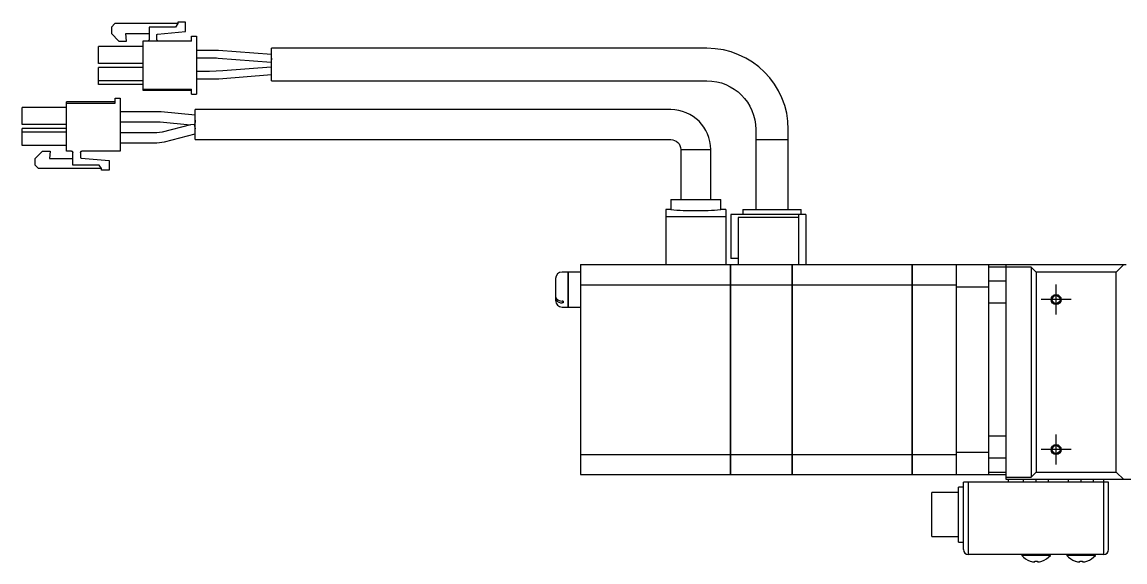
# Model space of a CAD drawing. Extents: x 0 to 1558, y -8 to 1234.
# Drawn here: x 391 to 611.4, y 890 to 998 of the extents above; entities that cross this region are included whole.
import ezdxf

# ---------------------------------------------------------------- set-up
doc = ezdxf.new("R2010")
doc.units = 0
doc.header["$LTSCALE"] = 0.5
doc.linetypes.add('CENTER', pattern=[50.8, 31.75, -6.35, 6.35, -6.35])
for name, color, linetype in [('MSM_CENTER', 1, 'CENTER'), ('MSM_CONTINUOUS', 7, 'CONTINUOUS'), ('MSM_NARROW', 5, 'CONTINUOUS')]:
    doc.layers.add(name, color=color, linetype=linetype)

msp = doc.modelspace()

# ---------------------------------------------------------------- linework, layer by layer
at = {"layer": 'MSM_CENTER'}
for p, q in [((597.61, 939.51), (597.61, 945.51)), ((600.61, 942.51), (594.61, 942.51)), ((597.61, 909.51), (597.61, 915.51)), ((600.61, 912.51), (594.61, 912.51))]:
    msp.add_line(p, q, dxfattribs=at)
at = {"layer": 'MSM_CONTINUOUS'}
for p, q in [((409.56, 997.71), (408.86, 997.01)), ((408.86, 997.01), (408.86, 995.71)), ((422.16, 997.71), (409.56, 997.71)), ((421.66, 997.01), (416.41, 997.01)), ((416.41, 997.01), (416.41, 994.51)), ((418.1, 995.61), (423.66, 996.1)), ((422.16, 997.71), (421.66, 997.01)), ((422.16, 998.01), (422.16, 997.71)), ((423.66, 998.01), (422.16, 998.01)), ((423.66, 996.1), (423.66, 998.01)), ((408.86, 995.71), (410.36, 994.21)), ((410.36, 994.21), (411.86, 994.21)), ((411.86, 994.21), (411.73, 995.71)), ((411.73, 995.71), (416.41, 995.71)), ((424.86, 994.21), (415.16, 994.21)), ((415.16, 994.21), (415.16, 984.36)), ((417.91, 994.51), (417.91, 995.41)), ((424.86, 995.21), (425.86, 995.21)), ((424.86, 994.21), (424.86, 995.21)), ((425.86, 995.21), (425.86, 983.61)), ((406.26, 989.71), (406.26, 993.11)), ((415.16, 993.11), (406.26, 993.11)), ((429.49, 992.34), (425.86, 992.34)), ((440.86, 991.51), (430.29, 992.31)), ((440.86, 986.26), (440.86, 992.76)), ((527.86, 992.76), (440.86, 992.76)), ((415.16, 989.71), (406.26, 989.71)), ((425.86, 990.84), (429.49, 990.84)), ((430.18, 990.81), (440.81, 990.01)), ((440.86, 990.76), (440.81, 990.01)), ((440.81, 990.01), (440.86, 990.04)), ((415.16, 988.91), (406.26, 988.91)), ((406.26, 985.51), (406.26, 988.91)), ((428.49, 988.14), (425.86, 988.14)), ((431.13, 988.24), (428.49, 988.14)), ((430.32, 986.67), (440.86, 987.51)), ((440.8, 989.01), (431.13, 988.24)), ((415.16, 986.26), (406.26, 986.26)), ((415.16, 985.51), (406.26, 985.51)), ((425.86, 986.64), (429.47, 986.64)), ((440.86, 986.26), (527.86, 986.26)), ((409.61, 981.81), (409.61, 982.81)), ((409.61, 982.81), (410.61, 982.81)), ((410.61, 982.81), (410.61, 972.21)), ((415.16, 984.61), (424.86, 984.61)), ((415.16, 984.36), (424.86, 984.36)), ((424.86, 983.61), (424.86, 984.61)), ((424.86, 983.61), (425.86, 983.61)), ((391.01, 977.51), (391.01, 980.91)), ((399.91, 980.91), (391.01, 980.91)), ((399.91, 972.21), (399.91, 982.06)), ((409.61, 982.06), (399.91, 982.06)), ((399.91, 981.81), (409.61, 981.81)), ((418.52, 980.04), (410.61, 980.04)), ((418.8, 980.02), (418.52, 980.04)), ((425.61, 979.37), (418.8, 980.02)), ((425.61, 978.36), (425.52, 977.37)), ((425.61, 974.51), (425.61, 980.51)), ((520.61, 980.51), (425.61, 980.51)), ((399.91, 977.51), (391.01, 977.51)), ((399.91, 977.51), (391.01, 977.51)), ((391.01, 973.31), (391.01, 976.71)), ((399.91, 976.71), (391.01, 976.71)), ((410.61, 978.04), (418.52, 978.04)), ((418.52, 978.04), (418.61, 978.03)), ((418.61, 978.03), (424.67, 977.45)), ((424.67, 977.45), (418.98, 975.97)), ((425.39, 977.51), (424.67, 977.45)), ((425.39, 977.51), (425.61, 976.66)), ((425.43, 977.38), (425.52, 977.37)), ((537.61, 976.51), (537.61, 960.51)), ((544.11, 960.51), (544.11, 976.51)), ((399.91, 975.96), (391.01, 975.96)), ((417.97, 975.84), (410.61, 975.84)), ((418.98, 975.97), (417.97, 975.84)), ((417.97, 973.84), (419.49, 974.03)), ((419.49, 974.03), (425.61, 975.63)), ((425.61, 974.51), (520.61, 974.51)), ((537.61, 974.51), (544.11, 974.51)), ((399.91, 973.31), (391.01, 973.31)), ((399.91, 973.31), (391.01, 973.31)), ((393.61, 970.71), (395.11, 972.21)), ((395.11, 972.21), (396.61, 972.21)), ((396.61, 972.21), (396.48, 970.71)), ((396.61, 972.21), (396.48, 970.71)), ((400.86, 972.21), (399.91, 972.21)), ((400.86, 972.21), (399.91, 972.21)), ((400.86, 972.21), (400.87, 972.21)), ((401.16, 969.41), (401.16, 971.91)), ((402.66, 971.91), (402.66, 971.01)), ((410.61, 972.21), (402.96, 972.21)), ((402.96, 972.21), (402.96, 972.21)), ((410.61, 972.21), (402.96, 972.21)), ((410.61, 973.84), (417.97, 973.84)), ((522.61, 972.51), (528.61, 972.51)), ((522.61, 972.51), (522.61, 962.51)), ((528.61, 962.51), (528.61, 972.51)), ((393.61, 969.41), (393.61, 970.71)), ((396.48, 970.71), (401.16, 970.71)), ((402.85, 970.81), (408.41, 970.33)), ((408.41, 970.33), (408.41, 968.41)), ((394.31, 968.71), (393.61, 969.41)), ((394.31, 968.71), (393.61, 969.41)), ((406.91, 968.71), (394.31, 968.71)), ((406.91, 968.71), (394.31, 968.71)), ((406.41, 969.41), (401.16, 969.41)), ((406.41, 969.41), (401.16, 969.41)), ((406.91, 968.71), (406.41, 969.41)), ((406.91, 968.71), (406.41, 969.41)), ((406.91, 968.41), (406.91, 968.71)), ((408.41, 968.41), (406.91, 968.41)), ((408.41, 968.41), (406.91, 968.41)), ((520.61, 962.51), (530.61, 962.51)), ((520.61, 962.51), (520.61, 960.51)), ((530.61, 960.51), (530.61, 962.51)), ((519.61, 960.51), (519.61, 949.51)), ((520.61, 960.51), (519.61, 960.51)), ((531.61, 959.08), (519.61, 959.08)), ((531.61, 960.51), (530.61, 960.51)), ((531.61, 960.51), (531.61, 949.51)), ((547.61, 959.51), (532.61, 959.51)), ((532.61, 959.51), (532.61, 950.71)), ((534.11, 958.91), (534.11, 949.51)), ((546.11, 958.91), (534.11, 958.91)), ((535.04, 960.51), (546.68, 960.51)), ((535.04, 960.51), (535.04, 959.51)), ((546.11, 959.51), (546.11, 949.51)), ((546.68, 959.51), (546.68, 960.51)), ((547.61, 959.51), (547.61, 949.51)), ((534.11, 950.71), (532.61, 950.71)), ((500.06, 948.01), (498.91, 948.01)), ((500.06, 948.01), (500.06, 941.01)), ((500.11, 947.96), (500.06, 947.96)), ((502.61, 948.01), (500.11, 948.01)), ((500.11, 948.01), (500.11, 941.01)), ((502.61, 949.51), (532.56, 949.51)), ((502.61, 949.51), (502.61, 907.51)), ((532.56, 907.51), (532.56, 949.51)), ((532.56, 949.46), (532.61, 949.46)), ((532.61, 949.51), (568.86, 949.51)), ((532.61, 907.51), (532.61, 949.51)), ((544.86, 907.51), (544.86, 949.51)), ((544.86, 949.46), (544.91, 949.46)), ((544.91, 907.51), (544.91, 949.51)), ((568.86, 907.51), (568.86, 949.51)), ((568.86, 949.46), (568.91, 949.46)), ((568.91, 949.51), (611.61, 949.51)), ((568.91, 907.51), (568.91, 949.51)), ((577.61, 949.51), (577.61, 907.51)), ((584.11, 949.51), (584.11, 907.51)), ((592.61, 949.01), (584.11, 949.01)), ((587.61, 906.51), (587.61, 949.51)), ((592.61, 949.01), (592.61, 907.01)), ((593.61, 948.01), (592.61, 949.01)), ((593.61, 948.01), (593.61, 908.01)), ((609.61, 948.01), (593.61, 948.01)), ((609.61, 948.01), (611.11, 949.51)), ((609.61, 908.01), (609.61, 948.01)), ((497.61, 946.71), (497.61, 942.31)), ((502.61, 945.48), (532.56, 945.48)), ((532.61, 945.48), (544.86, 945.48)), ((544.91, 945.48), (568.86, 945.48)), ((568.91, 945.48), (577.61, 945.48)), ((584.11, 946.25), (587.61, 946.25)), ((532.56, 945.23), (532.61, 945.23)), ((544.86, 945.23), (544.91, 945.23)), ((568.86, 945.23), (568.91, 945.23)), ((584.11, 945.01), (577.61, 945.01)), ((499.11, 942.22), (498.91, 942.22)), ((499.11, 941.87), (498.91, 941.87)), ((498.91, 941.01), (500.06, 941.01)), ((499.11, 942.22), (499.11, 941.87)), ((500.06, 941.06), (500.11, 941.06)), ((500.11, 941.01), (502.61, 941.01)), ((587.61, 941.78), (584.11, 941.78)), ((584.11, 915.25), (587.61, 915.25)), ((502.61, 911.54), (532.56, 911.54)), ((532.56, 911.8), (532.61, 911.8)), ((532.61, 911.54), (544.86, 911.54)), ((544.86, 911.8), (544.91, 911.8)), ((544.91, 911.54), (568.86, 911.54)), ((568.86, 911.8), (568.91, 911.8)), ((568.91, 911.54), (577.61, 911.54)), ((577.61, 912.01), (584.11, 912.01)), ((587.61, 910.78), (584.11, 910.78)), ((584.11, 908.01), (587.61, 908.01)), ((592.61, 907.01), (593.61, 908.01)), ((593.61, 908.01), (609.61, 908.01)), ((611.11, 906.51), (609.61, 908.01)), ((502.61, 907.51), (532.56, 907.51)), ((532.56, 907.56), (532.61, 907.56)), ((532.61, 907.51), (544.86, 907.51)), ((544.86, 907.56), (544.91, 907.56)), ((544.91, 907.51), (568.86, 907.51)), ((568.86, 907.56), (568.91, 907.56)), ((568.91, 907.51), (587.61, 907.51)), ((608.11, 906.01), (579.11, 906.01)), ((579.11, 892.51), (579.11, 906.01)), ((580.11, 891.51), (580.11, 906.01)), ((587.61, 907.01), (592.61, 907.01)), ((612.61, 906.51), (587.61, 906.51)), ((588.11, 906.01), (588.11, 906.51)), ((591.11, 906.01), (591.11, 906.51)), ((593.61, 906.01), (593.61, 906.51)), ((596.11, 906.01), (596.11, 906.51)), ((600.11, 906.01), (600.11, 906.51)), ((602.61, 906.01), (602.61, 906.51)), ((605.11, 906.01), (605.11, 906.51)), ((607.11, 906.51), (607.11, 891.51)), ((608.11, 892.51), (608.11, 906.01)), ((572.81, 895.09), (572.81, 903.94)), ((578.11, 903.94), (572.81, 903.94)), ((578.11, 894.01), (578.11, 905.01)), ((579.11, 905.01), (578.11, 905.01)), ((572.81, 895.09), (578.11, 895.09)), ((578.11, 894.01), (579.11, 894.01)), ((607.11, 891.51), (580.11, 891.51)), ((590.76, 891.51), (590.76, 891.35)), ((596.46, 891.35), (590.76, 891.35)), ((596.46, 891.35), (596.46, 891.51)), ((599.76, 891.51), (599.76, 891.35)), ((605.46, 891.35), (599.76, 891.35)), ((605.46, 891.35), (605.46, 891.51)), ((592.45, 890.2), (592.46, 890.21)), ((593.35, 890.21), (593.87, 890.21)), ((593.35, 890.03), (593.35, 890.21)), ((593.87, 890.21), (593.87, 890.03)), ((594.77, 890.21), (594.77, 890.2)), ((601.45, 890.2), (601.46, 890.21)), ((602.35, 890.21), (602.87, 890.21)), ((602.35, 890.03), (602.35, 890.21)), ((602.87, 890.21), (602.87, 890.03)), ((603.77, 890.21), (603.77, 890.2))]:
    msp.add_line(p, q, dxfattribs=at)
for centre in [(597.61, 942.51), (597.61, 912.51)]:
    msp.add_circle(centre, 0.783, dxfattribs=at)
at = {"layer": 'MSM_CONTINUOUS', "extrusion": (0, 0, -1)}
for centre, radius, start, end in [((-416.11, 994.51), 0.3, 180, 270), ((-418.11, 995.41), 0.2, 0, 85), ((-418.21, 994.51), 0.3, 270, 0), ((-429.49, 981.59), 9.25, 90, 94.2892), ((-527.86, 976.51), 9.75, 90, 180), ((-520.61, 972.51), 2, 90, 180), ((-400.86, 971.91), 0.3, 90, 180), ((-400.86, 971.91), 0.3, 90, 180), ((-402.96, 971.91), 0.3, 0, 90), ((-402.96, 971.91), 0.3, 0, 90)]:
    msp.add_arc(centre, radius, start, end, dxfattribs=at)
at = {"layer": 'MSM_CONTINUOUS'}
for centre, radius, start, end in [((429.49, 981.59), 10.75, 85.7108, 90), ((527.86, 976.51), 16.25, 360, 90), ((440.8, 988.93), 0.0773, 39.0479, 89.5838), ((429.47, 997.39), 10.75, 270, 274.548), ((520.61, 972.51), 8, 360, 90), ((400.86, 971.91), 0.3, 360, 90), ((400.86, 971.91), 0.3, 360, 90), ((402.96, 971.91), 0.3, 90, 180), ((402.86, 971.01), 0.2, 180, 265), ((525.62, 1020.53), 60.23, 265.2289, 269.9909), ((525.6, 1020.55), 60.26, 270.0102, 274.77), ((498.91, 946.71), 1.3, 90, 180), ((498.36, 942.81), 0.751, 181.7681, 218.8955), ((498.91, 942.31), 1.3, 180, 270), ((498.37, 943.17), 0.754, 185.8166, 221.8939), ((498.83, 943.27), 1.41, 221.3743, 272.8178), ((498.82, 943.6), 1.39, 222.8199, 273.04), ((580.11, 892.51), 1, 180, 270), ((607.11, 892.51), 1, 270, 0), ((593.61, 893.71), 3.7, 219.6218, 251.7427), ((593.61, 893.71), 3.7, 288.2573, 320.3782), ((602.61, 893.71), 3.7, 219.6218, 251.7427), ((602.61, 893.71), 3.7, 288.2573, 320.3782), ((593.61, 893.71), 3.69, 251.762, 265.9605), ((593.61, 893.71), 3.69, 274.0395, 288.238), ((602.61, 893.71), 3.69, 251.762, 265.9605), ((602.61, 893.71), 3.69, 274.0395, 288.238)]:
    msp.add_arc(centre, radius, start, end, dxfattribs=at)
at = {"layer": 'MSM_NARROW'}
for centre in [(597.61, 942.51), (597.61, 912.51)]:
    msp.add_circle(centre, 1, dxfattribs=at)

doc.saveas('drawing.dxf')
